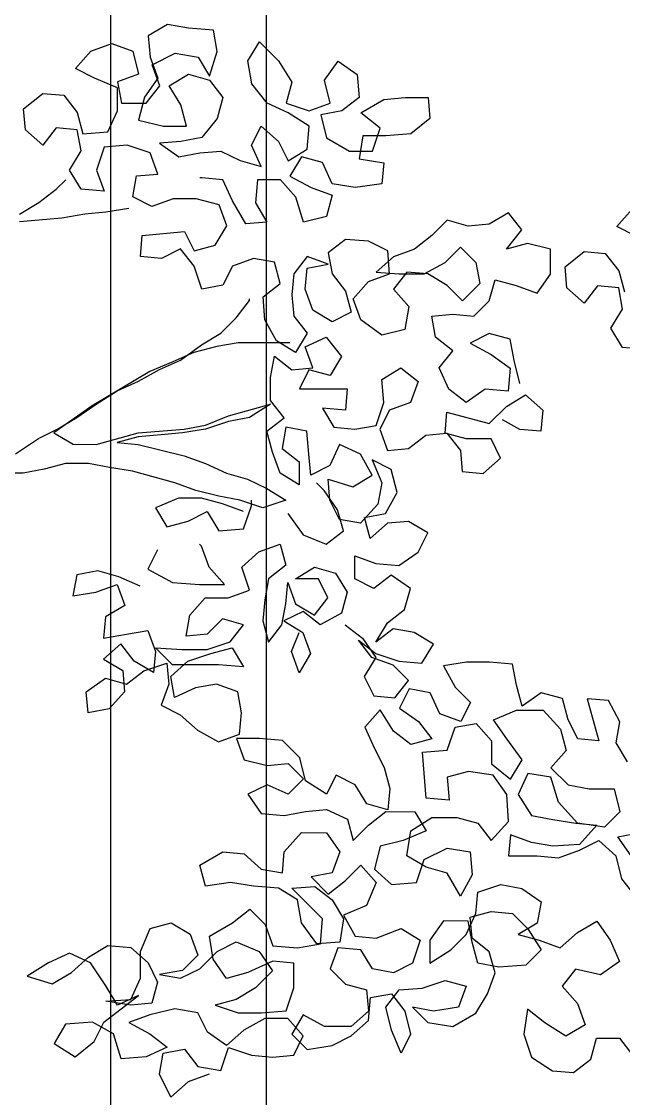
# Model space of a CAD drawing. Header units: millimetres. Extents: x -249630 to 95394, y -188036 to 109963.
# Drawn here: x -86786.1 to -86592.5, y -1520.2 to -1173.9 of the extents above; entities that cross this region are included whole.
import ezdxf

# ---------------------------------------------------------------- set-up
doc = ezdxf.new("R2010")
doc.units = ezdxf.units.MM
for name, color, linetype in [('AHojas', 86, 'Continuous'), ('ATronco', 36, 'Continuous'), ('Layer1', 2, 'Continuous'), ('Layer2', 8, 'Continuous'), ('VEREDA', 1, 'Continuous')]:
    doc.layers.add(name, color=color, linetype=linetype)

# ---------------------------------------------------------------- blocks, each defined once
blk = doc.blocks.new('Arbol_01')
at = {"layer": 'AHojas'}
for p, q in [((0.53202, 1.89206), (0.52171, 1.8859)), ((0.54334, 1.89), (0.53202, 1.89206)), ((0.52171, 1.8859), (0.52273, 1.87457)), ((0.55673, 1.88895), (0.54334, 1.89)), ((0.55878, 1.87762), (0.55673, 1.88895)), ((0.49082, 1.87769), (0.50215, 1.8818)), ((0.50215, 1.8818), (0.51347, 1.87767)), ((0.57525, 1.87246), (0.58143, 1.88275)), ((0.58143, 1.88275), (0.59172, 1.87245)), ((0.48257, 1.86843), (0.49082, 1.87769)), ((0.51347, 1.87767), (0.51655, 1.86531)), ((0.52273, 1.87457), (0.52684, 1.86324)), ((0.52376, 1.87045), (0.53612, 1.87662)), ((0.53612, 1.87662), (0.54848, 1.87455)), ((0.54848, 1.87455), (0.55464, 1.86424)), ((0.55464, 1.86424), (0.55878, 1.87762)), ((0.49286, 1.86327), (0.48257, 1.86843)), ((0.52787, 1.85912), (0.52376, 1.87045)), ((0.57729, 1.8601), (0.57525, 1.87246)), ((0.59172, 1.87245), (0.59892, 1.86111)), ((0.61642, 1.86213), (0.62364, 1.87242)), ((0.62364, 1.87242), (0.63393, 1.8652)), ((0.50521, 1.85811), (0.49286, 1.86327)), ((0.51655, 1.86531), (0.50522, 1.8612)), ((0.52684, 1.86324), (0.51963, 1.85295)), ((0.53302, 1.85911), (0.54332, 1.86528)), ((0.54332, 1.86528), (0.55464, 1.86218)), ((0.55464, 1.86218), (0.56184, 1.85291)), ((0.6195, 1.84977), (0.61642, 1.86213)), ((0.63393, 1.8652), (0.63495, 1.85284)), ((0.5052, 1.84575), (0.50521, 1.85811)), ((0.50522, 1.8612), (0.50727, 1.84987)), ((0.52065, 1.84986), (0.52787, 1.85912)), ((0.53919, 1.84881), (0.53302, 1.85911)), ((0.58552, 1.8498), (0.57729, 1.8601)), ((0.59892, 1.86111), (0.59582, 1.84979)), ((0.45475, 1.84683), (0.46505, 1.85506)), ((0.46505, 1.85506), (0.47638, 1.85402)), ((0.47638, 1.85402), (0.48358, 1.84474)), ((0.51963, 1.85295), (0.51652, 1.84059)), ((0.56184, 1.85291), (0.55874, 1.84159)), ((0.63495, 1.85284), (0.62568, 1.84564)), ((0.63597, 1.8446), (0.64833, 1.8518)), ((0.64833, 1.8518), (0.65966, 1.85282)), ((0.65966, 1.85282), (0.67202, 1.85281)), ((0.67202, 1.85281), (0.67304, 1.84148)), ((0.45577, 1.8355), (0.45475, 1.84683)), ((0.48358, 1.84474), (0.48666, 1.83341)), ((0.50004, 1.83443), (0.5052, 1.84575)), ((0.50727, 1.84987), (0.52065, 1.84986)), ((0.54226, 1.83748), (0.53919, 1.84881)), ((0.59684, 1.84464), (0.58552, 1.8498)), ((0.59582, 1.84979), (0.60817, 1.84566)), ((0.60816, 1.83742), (0.59684, 1.84464)), ((0.60817, 1.84566), (0.6195, 1.84977)), ((0.62568, 1.84564), (0.61435, 1.84359)), ((0.64626, 1.83636), (0.63597, 1.8446)), ((0.51652, 1.84059), (0.52991, 1.83749)), ((0.55874, 1.84159), (0.5505, 1.8313)), ((0.61435, 1.84359), (0.61742, 1.83124)), ((0.67304, 1.84148), (0.66273, 1.83325)), ((0.46503, 1.82726), (0.45577, 1.8355)), ((0.47224, 1.83652), (0.46503, 1.82726)), ((0.48357, 1.83548), (0.47224, 1.83652)), ((0.48562, 1.82415), (0.48357, 1.83548)), ((0.48666, 1.83341), (0.50004, 1.83443)), ((0.52991, 1.83749), (0.54226, 1.83748)), ((0.57726, 1.82715), (0.58242, 1.83745)), ((0.58242, 1.83745), (0.59168, 1.8292)), ((0.60712, 1.82507), (0.60816, 1.83742)), ((0.64213, 1.82401), (0.64626, 1.83636)), ((0.66273, 1.83325), (0.64935, 1.83224)), ((0.53917, 1.82925), (0.52784, 1.82823)), ((0.52784, 1.82823), (0.53813, 1.82101)), ((0.5505, 1.8313), (0.53917, 1.82925)), ((0.59168, 1.8292), (0.59682, 1.8189)), ((0.61742, 1.83124), (0.62977, 1.82402)), ((0.63699, 1.83225), (0.63492, 1.81989)), ((0.64935, 1.83224), (0.63699, 1.83225)), ((0.47943, 1.81386), (0.48562, 1.82415)), ((0.49798, 1.8262), (0.49385, 1.81384)), ((0.51033, 1.82721), (0.49798, 1.8262)), ((0.52269, 1.82308), (0.51033, 1.82721)), ((0.5268, 1.81175), (0.52269, 1.82308)), ((0.53813, 1.82101), (0.54946, 1.82306)), ((0.54946, 1.82306), (0.56079, 1.82408)), ((0.56079, 1.82408), (0.57108, 1.81892)), ((0.5824, 1.81582), (0.57726, 1.82715)), ((0.59682, 1.8189), (0.60712, 1.82507)), ((0.62977, 1.82402), (0.64213, 1.82401)), ((0.57108, 1.81892), (0.5824, 1.81582)), ((0.60403, 1.82095), (0.59784, 1.81066)), ((0.61535, 1.81785), (0.60403, 1.82095)), ((0.62049, 1.80652), (0.61535, 1.81785)), ((0.63492, 1.81989), (0.6483, 1.81782)), ((0.6483, 1.81782), (0.64726, 1.8065)), ((0.4856, 1.80355), (0.47943, 1.81386)), ((0.49385, 1.81384), (0.49796, 1.80251)), ((0.5134, 1.79941), (0.51547, 1.81074)), ((0.51547, 1.81074), (0.5268, 1.81175)), ((0.59784, 1.81066), (0.60916, 1.80447)), ((0.55048, 1.80967), (0.54945, 1.80967)), ((0.5618, 1.80863), (0.55048, 1.80967)), ((0.56694, 1.7973), (0.5618, 1.80863)), ((0.58034, 1.80862), (0.57929, 1.79626)), ((0.59269, 1.80861), (0.58034, 1.80862)), ((0.60092, 1.79933), (0.59269, 1.80861)), ((0.60916, 1.80447), (0.62049, 1.80034)), ((0.63285, 1.80445), (0.62049, 1.80652)), ((0.64726, 1.8065), (0.63285, 1.80445)), ((0.49796, 1.80251), (0.4856, 1.80355)), ((0.52369, 1.79425), (0.5134, 1.79941)), ((0.53502, 1.79836), (0.52369, 1.79425)), ((0.54738, 1.79835), (0.53502, 1.79836)), ((0.55973, 1.79525), (0.54738, 1.79835)), ((0.60503, 1.78594), (0.60092, 1.79933)), ((0.62049, 1.80034), (0.61739, 1.78902)), ((0.56384, 1.78392), (0.55973, 1.79525)), ((0.57414, 1.78494), (0.56694, 1.7973)), ((0.57929, 1.79626), (0.58546, 1.78596)), ((0.7734, 1.78353), (0.78164, 1.79279)), ((0.61739, 1.78902), (0.60503, 1.78594)), ((0.68225, 1.7869), (0.67401, 1.77867)), ((0.69358, 1.7838), (0.68225, 1.7869)), ((0.71521, 1.79099), (0.70491, 1.78482)), ((0.72241, 1.78171), (0.71521, 1.79099)), ((0.55765, 1.77363), (0.56384, 1.78392)), ((0.58546, 1.78596), (0.57414, 1.78494)), ((0.70491, 1.78482), (0.69358, 1.7838)), ((0.71416, 1.77143), (0.72241, 1.78171)), ((0.78369, 1.77837), (0.7734, 1.78353)), ((0.51749, 1.76749), (0.51853, 1.77881)), ((0.51853, 1.77881), (0.54118, 1.78085)), ((0.54118, 1.78085), (0.54632, 1.77055)), ((0.62767, 1.77665), (0.6184, 1.76945)), ((0.64003, 1.77561), (0.62767, 1.77665)), ((0.65032, 1.77045), (0.64003, 1.77561)), ((0.67401, 1.77867), (0.66474, 1.77147)), ((0.53911, 1.77159), (0.52881, 1.76645)), ((0.54631, 1.76231), (0.53911, 1.77159)), ((0.54632, 1.77055), (0.55765, 1.77363)), ((0.6184, 1.76945), (0.62045, 1.75813)), ((0.65134, 1.7581), (0.65032, 1.77045)), ((0.66474, 1.77147), (0.65341, 1.76736)), ((0.6812, 1.76425), (0.68945, 1.77248)), ((0.68945, 1.77248), (0.69768, 1.76423)), ((0.72549, 1.7745), (0.71416, 1.77143)), ((0.73784, 1.7714), (0.72549, 1.7745)), ((0.73783, 1.75802), (0.73784, 1.7714)), ((0.74557, 1.76193), (0.75588, 1.77016)), ((0.75588, 1.77016), (0.7672, 1.76912)), ((0.52881, 1.76645), (0.51749, 1.76749)), ((0.57824, 1.7664), (0.56691, 1.76229)), ((0.58956, 1.76433), (0.57824, 1.7664)), ((0.59264, 1.753), (0.58956, 1.76433)), ((0.60707, 1.7674), (0.59985, 1.75814)), ((0.61839, 1.76328), (0.60707, 1.7674)), ((0.65341, 1.76736), (0.64413, 1.75913)), ((0.66987, 1.75808), (0.6812, 1.76425)), ((0.69768, 1.76423), (0.69973, 1.7529)), ((0.7672, 1.76912), (0.7744, 1.75984)), ((0.55042, 1.74995), (0.54631, 1.76231)), ((0.56691, 1.76229), (0.56175, 1.752)), ((0.59985, 1.75814), (0.59881, 1.74682)), ((0.60602, 1.7499), (0.60706, 1.76123)), ((0.60706, 1.76123), (0.61839, 1.76328)), ((0.62045, 1.75813), (0.62765, 1.74885)), ((0.64001, 1.75399), (0.65134, 1.7581)), ((0.64413, 1.75913), (0.65649, 1.75809)), ((0.66061, 1.75912), (0.65339, 1.74986)), ((0.65649, 1.75809), (0.66987, 1.75808)), ((0.67193, 1.75808), (0.66061, 1.75912)), ((0.68222, 1.75189), (0.67193, 1.75808)), ((0.73061, 1.74773), (0.73783, 1.75802)), ((0.74659, 1.7506), (0.74557, 1.76193)), ((0.7744, 1.75984), (0.77748, 1.74851)), ((0.58337, 1.7458), (0.59264, 1.753)), ((0.63176, 1.74473), (0.64001, 1.75399)), ((0.69973, 1.7529), (0.69045, 1.74365)), ((0.70487, 1.74363), (0.70797, 1.75496)), ((0.70797, 1.75496), (0.71929, 1.75186)), ((0.56175, 1.752), (0.55042, 1.74995)), ((0.59881, 1.74682), (0.59983, 1.73549)), ((0.61013, 1.73857), (0.60602, 1.7499)), ((0.62765, 1.74885), (0.63072, 1.73752)), ((0.65339, 1.74986), (0.66162, 1.74058)), ((0.69045, 1.74365), (0.68222, 1.75189)), ((0.71929, 1.75186), (0.73061, 1.74773)), ((0.75585, 1.74236), (0.74659, 1.7506)), ((0.76307, 1.75162), (0.75585, 1.74236)), ((0.7744, 1.75058), (0.76307, 1.75162)), ((0.77644, 1.73925), (0.7744, 1.75058)), ((0.58439, 1.73345), (0.58337, 1.7458)), ((0.63587, 1.7334), (0.63176, 1.74473)), ((0.66162, 1.74058), (0.65955, 1.72823)), ((0.69662, 1.7354), (0.70487, 1.74363)), ((0.59983, 1.73549), (0.60703, 1.72622)), ((0.62042, 1.73238), (0.61013, 1.73857)), ((0.63072, 1.73752), (0.62042, 1.73238)), ((0.67397, 1.73542), (0.6853, 1.73644)), ((0.67602, 1.7241), (0.67397, 1.73542)), ((0.6853, 1.73644), (0.69662, 1.7354)), ((0.77026, 1.72896), (0.77644, 1.73925)), ((0.59055, 1.72211), (0.58439, 1.73345)), ((0.64719, 1.72515), (0.63587, 1.7334)), ((0.77643, 1.71865), (0.77026, 1.72896)), ((0.60703, 1.72622), (0.60084, 1.71593)), ((0.606, 1.71901), (0.61733, 1.72415)), ((0.61733, 1.72415), (0.62555, 1.71384)), ((0.65955, 1.72823), (0.64719, 1.72515)), ((0.68528, 1.71688), (0.67602, 1.7241)), ((0.70485, 1.72613), (0.69455, 1.72099)), ((0.71618, 1.72303), (0.70485, 1.72613)), ((0.60084, 1.71593), (0.59055, 1.72211)), ((0.6101, 1.70768), (0.606, 1.71901)), ((0.69455, 1.72099), (0.70587, 1.7148)), ((0.71822, 1.7117), (0.71618, 1.72303)), ((0.78878, 1.71761), (0.77643, 1.71865)), ((0.52773, 1.70673), (0.53906, 1.71186)), ((0.58745, 1.70255), (0.58952, 1.71388)), ((0.58952, 1.71388), (0.59878, 1.70666)), ((0.62555, 1.71384), (0.61937, 1.70355)), ((0.67806, 1.70762), (0.68528, 1.71688)), ((0.70587, 1.7148), (0.71616, 1.70758)), ((0.7213, 1.69934), (0.71822, 1.7117)), ((0.59878, 1.70666), (0.6101, 1.70768)), ((0.60804, 1.70665), (0.60289, 1.69636)), ((0.61937, 1.70355), (0.60804, 1.70665)), ((0.64717, 1.70147), (0.65747, 1.70764)), ((0.65747, 1.70764), (0.66673, 1.70042)), ((0.6832, 1.69629), (0.67806, 1.70762)), ((0.71616, 1.70758), (0.71512, 1.69523)), ((0.58744, 1.6902), (0.58745, 1.70255)), ((0.64819, 1.68911), (0.64717, 1.70147)), ((0.66673, 1.70042), (0.6626, 1.6891)), ((0.60289, 1.69636), (0.62863, 1.69634)), ((0.62863, 1.69634), (0.62759, 1.68501)), ((0.69246, 1.68907), (0.6832, 1.69629)), ((0.70276, 1.69627), (0.69246, 1.68907)), ((0.71512, 1.69523), (0.70276, 1.69627)), ((0.59463, 1.68092), (0.58744, 1.6902)), ((0.64406, 1.67676), (0.64819, 1.68911)), ((0.6626, 1.6891), (0.65127, 1.68499)), ((0.71408, 1.68699), (0.72439, 1.69316)), ((0.72439, 1.69316), (0.73364, 1.68491)), ((0.58743, 1.68814), (0.5761, 1.68094)), ((0.61523, 1.68605), (0.6214, 1.67575)), ((0.62759, 1.68501), (0.61523, 1.68605)), ((0.65127, 1.68499), (0.64611, 1.6747)), ((0.68112, 1.67261), (0.68216, 1.68393)), ((0.68216, 1.68393), (0.70481, 1.67773)), ((0.70481, 1.67773), (0.71408, 1.68699)), ((0.73364, 1.68491), (0.7326, 1.67359)), ((0.58536, 1.67372), (0.59463, 1.68092)), ((0.72128, 1.67463), (0.71202, 1.67979)), ((0.58844, 1.66239), (0.58536, 1.67372)), ((0.59566, 1.67577), (0.59359, 1.66445)), ((0.60698, 1.6737), (0.59566, 1.67577)), ((0.608, 1.66135), (0.60698, 1.6737)), ((0.6214, 1.67575), (0.63273, 1.67471)), ((0.63273, 1.67471), (0.64406, 1.67676)), ((0.64611, 1.6747), (0.65022, 1.66337)), ((0.66155, 1.66439), (0.67082, 1.67159)), ((0.67082, 1.67159), (0.68215, 1.67261)), ((0.69244, 1.66951), (0.68112, 1.67261)), ((0.68215, 1.67261), (0.68935, 1.66333)), ((0.7326, 1.67359), (0.72128, 1.67463)), ((0.62448, 1.66648), (0.61932, 1.65516)), ((0.6358, 1.66132), (0.62448, 1.66648)), ((0.70583, 1.66949), (0.69244, 1.66951)), ((0.71097, 1.65919), (0.70583, 1.66949)), ((0.59255, 1.65106), (0.58844, 1.66239)), ((0.59359, 1.66445), (0.60285, 1.65723)), ((0.60902, 1.65002), (0.608, 1.66135)), ((0.64197, 1.64999), (0.6358, 1.66132)), ((0.65022, 1.66337), (0.66155, 1.66439)), ((0.68935, 1.66333), (0.69037, 1.652)), ((0.60285, 1.65723), (0.60284, 1.64488)), ((0.61932, 1.65516), (0.60902, 1.65002)), ((0.64198, 1.65823), (0.64712, 1.64587)), ((0.65227, 1.65307), (0.64198, 1.65823)), ((0.70169, 1.65096), (0.71097, 1.65919)), ((0.60284, 1.64488), (0.59255, 1.65106)), ((0.63167, 1.64382), (0.64197, 1.64999)), ((0.65535, 1.64071), (0.65227, 1.65307)), ((0.69037, 1.652), (0.70169, 1.65096)), ((0.61622, 1.64178), (0.61211, 1.6459)), ((0.61829, 1.64795), (0.63167, 1.64382)), ((0.61931, 1.63662), (0.61829, 1.64795)), ((0.64712, 1.64587), (0.64505, 1.63454)), ((0.53796, 1.63773), (0.5256, 1.63259)), ((0.55032, 1.63772), (0.53796, 1.63773)), ((0.56164, 1.63462), (0.55032, 1.63772)), ((0.57709, 1.63357), (0.57709, 1.63666)), ((0.62342, 1.63147), (0.61622, 1.64178)), ((0.62445, 1.62632), (0.61931, 1.63662)), ((0.64916, 1.62939), (0.65535, 1.64071)), ((0.5256, 1.63259), (0.53177, 1.62229)), ((0.57296, 1.63049), (0.56164, 1.63462)), ((0.57296, 1.62122), (0.57709, 1.63357)), ((0.6265, 1.62014), (0.62342, 1.63147)), ((0.64505, 1.63454), (0.63577, 1.62425)), ((0.53177, 1.62229), (0.5431, 1.62537)), ((0.5431, 1.62537), (0.5534, 1.63051)), ((0.5534, 1.63051), (0.55957, 1.6202)), ((0.59665, 1.62944), (0.60487, 1.6181)), ((0.63577, 1.62425), (0.62445, 1.62632)), ((0.63783, 1.62734), (0.64916, 1.62939)), ((0.64091, 1.61601), (0.63783, 1.62734)), ((0.66151, 1.62526), (0.65019, 1.62424)), ((0.6718, 1.61907), (0.66151, 1.62526)), ((0.55957, 1.6202), (0.57296, 1.62122)), ((0.61723, 1.61294), (0.6265, 1.62014)), ((0.65019, 1.62424), (0.64091, 1.61601)), ((0.66665, 1.60878), (0.6718, 1.61907)), ((0.60487, 1.6181), (0.61723, 1.61294)), ((0.52661, 1.60994), (0.52145, 1.59965)), ((0.55029, 1.61198), (0.54927, 1.61301)), ((0.5544, 1.60064), (0.55029, 1.61198)), ((0.57191, 1.60063), (0.58118, 1.60886)), ((0.58118, 1.60886), (0.59251, 1.61297)), ((0.59251, 1.61297), (0.59559, 1.60164)), ((0.65634, 1.60158), (0.66665, 1.60878)), ((0.63265, 1.5944), (0.63266, 1.60675)), ((0.63266, 1.60675), (0.64399, 1.60262)), ((0.64399, 1.60262), (0.65634, 1.60158)), ((0.48335, 1.59659), (0.48128, 1.58527)), ((0.49468, 1.59864), (0.48335, 1.59659)), ((0.506, 1.59554), (0.49468, 1.59864)), ((0.52145, 1.59965), (0.53483, 1.59243)), ((0.56263, 1.59137), (0.5544, 1.60064)), ((0.57602, 1.58827), (0.57191, 1.60063)), ((0.59559, 1.60164), (0.58632, 1.59444)), ((0.60073, 1.59442), (0.61104, 1.60059)), ((0.61104, 1.60059), (0.62236, 1.59749)), ((0.62236, 1.59749), (0.62853, 1.58719)), ((0.65222, 1.59644), (0.64295, 1.58924)), ((0.66251, 1.58922), (0.65222, 1.59644)), ((0.49364, 1.58731), (0.50497, 1.59142)), ((0.50497, 1.59142), (0.50908, 1.58009)), ((0.51733, 1.59038), (0.506, 1.59554)), ((0.53483, 1.59243), (0.54925, 1.59138)), ((0.54925, 1.59138), (0.56263, 1.59137)), ((0.58632, 1.59444), (0.58425, 1.58311)), ((0.59557, 1.58104), (0.59661, 1.59237)), ((0.59661, 1.59237), (0.60072, 1.58104)), ((0.61309, 1.59441), (0.60073, 1.59442)), ((0.61823, 1.58411), (0.61309, 1.59441)), ((0.64295, 1.58924), (0.63265, 1.5944)), ((0.48128, 1.58527), (0.49364, 1.58731)), ((0.56469, 1.58416), (0.57602, 1.58827)), ((0.62853, 1.58719), (0.62543, 1.57587)), ((0.65941, 1.5779), (0.66251, 1.58922)), ((0.50908, 1.58009), (0.49878, 1.57392)), ((0.54408, 1.57491), (0.55233, 1.58417)), ((0.55233, 1.58417), (0.56469, 1.58416)), ((0.58425, 1.58311), (0.58321, 1.57179)), ((0.5935, 1.56972), (0.59557, 1.58104)), ((0.60072, 1.58104), (0.61101, 1.57485)), ((0.61101, 1.57485), (0.61823, 1.58411)), ((0.49878, 1.57392), (0.49774, 1.5626)), ((0.54201, 1.56359), (0.54408, 1.57491)), ((0.56159, 1.57284), (0.55334, 1.56461)), ((0.57291, 1.56974), (0.56159, 1.57284)), ((0.60484, 1.57692), (0.59453, 1.57178)), ((0.6141, 1.5697), (0.60484, 1.57692)), ((0.62543, 1.57587), (0.6141, 1.5697)), ((0.65014, 1.5707), (0.65941, 1.5779)), ((0.56569, 1.56048), (0.57291, 1.56974)), ((0.58321, 1.57179), (0.58629, 1.56046)), ((0.58629, 1.56046), (0.5935, 1.56972)), ((0.59453, 1.57178), (0.60483, 1.56559)), ((0.62748, 1.56969), (0.63674, 1.56247)), ((0.64395, 1.56041), (0.65014, 1.5707)), ((0.65322, 1.5676), (0.64395, 1.56041)), ((0.66455, 1.56553), (0.65322, 1.5676)), ((0.49774, 1.5626), (0.51009, 1.56465)), ((0.51009, 1.56465), (0.52142, 1.5667)), ((0.52142, 1.5667), (0.52553, 1.55537)), ((0.55334, 1.56461), (0.54201, 1.56359)), ((0.59864, 1.5553), (0.60277, 1.56559)), ((0.60483, 1.56559), (0.60893, 1.55426)), ((0.63468, 1.56144), (0.64394, 1.55423)), ((0.64188, 1.55217), (0.63468, 1.56144)), ((0.63674, 1.56247), (0.64394, 1.55217)), ((0.67484, 1.55935), (0.66455, 1.56553)), ((0.507, 1.5595), (0.49773, 1.55127)), ((0.5142, 1.55023), (0.507, 1.5595)), ((0.52553, 1.55742), (0.53995, 1.55638)), ((0.53479, 1.54815), (0.52553, 1.55742)), ((0.53995, 1.55638), (0.55333, 1.55637)), ((0.55333, 1.55637), (0.56569, 1.56048)), ((0.55539, 1.55431), (0.56672, 1.55739)), ((0.56672, 1.55739), (0.57289, 1.54708)), ((0.66865, 1.54906), (0.67484, 1.55935)), ((0.49773, 1.55127), (0.50802, 1.54508)), ((0.52449, 1.54404), (0.5142, 1.55023)), ((0.52553, 1.55537), (0.52449, 1.54404)), ((0.53376, 1.54197), (0.54303, 1.5502)), ((0.54303, 1.5502), (0.55539, 1.55431)), ((0.60275, 1.54397), (0.59864, 1.5553)), ((0.60893, 1.55426), (0.60275, 1.54397)), ((0.64394, 1.55217), (0.63775, 1.54188)), ((0.6532, 1.54804), (0.64188, 1.55217)), ((0.64394, 1.55423), (0.6563, 1.5501)), ((0.6563, 1.5501), (0.66865, 1.54906)), ((0.50802, 1.54508), (0.50904, 1.53376)), ((0.51007, 1.53787), (0.51934, 1.54507)), ((0.51934, 1.54507), (0.5317, 1.54918)), ((0.5317, 1.54918), (0.53272, 1.53785)), ((0.5595, 1.54813), (0.53479, 1.54815)), ((0.57289, 1.54708), (0.5595, 1.54813)), ((0.66143, 1.5398), (0.6532, 1.54804)), ((0.69269, 1.54966), (0.68033, 1.54762)), ((0.68033, 1.54762), (0.6865, 1.53628)), ((0.70505, 1.54965), (0.69269, 1.54966)), ((0.7174, 1.54861), (0.70505, 1.54965)), ((0.71945, 1.53728), (0.7174, 1.54861)), ((0.48844, 1.53378), (0.49875, 1.54097)), ((0.49875, 1.54097), (0.51007, 1.53787)), ((0.5358, 1.53064), (0.53376, 1.54197)), ((0.63775, 1.54188), (0.64289, 1.53158)), ((0.65422, 1.53054), (0.66143, 1.5398)), ((0.48946, 1.52245), (0.48844, 1.53378)), ((0.50904, 1.53376), (0.50079, 1.5245)), ((0.53272, 1.53785), (0.52859, 1.52653)), ((0.54714, 1.53578), (0.5358, 1.53064)), ((0.55846, 1.53783), (0.54714, 1.53578)), ((0.56979, 1.5337), (0.55846, 1.53783)), ((0.57184, 1.52237), (0.56979, 1.5337)), ((0.66179, 1.53528), (0.65663, 1.52498)), ((0.67311, 1.53321), (0.66179, 1.53528)), ((0.67825, 1.52188), (0.67311, 1.53321)), ((0.6865, 1.53628), (0.69473, 1.52804)), ((0.72253, 1.52595), (0.71945, 1.53728)), ((0.73283, 1.53315), (0.72253, 1.52595)), ((0.74416, 1.53005), (0.73283, 1.53315)), ((0.64289, 1.53158), (0.65422, 1.53054)), ((0.69473, 1.52804), (0.68957, 1.51775)), ((0.74724, 1.51872), (0.74416, 1.53005)), ((0.75754, 1.53004), (0.7637, 1.50738)), ((0.76887, 1.529), (0.75754, 1.53004)), ((0.77504, 1.51767), (0.76887, 1.529)), ((0.50079, 1.5245), (0.48946, 1.52245)), ((0.52859, 1.52653), (0.53889, 1.52137)), ((0.53889, 1.52137), (0.54815, 1.51313)), ((0.5708, 1.51105), (0.57184, 1.52237)), ((0.64633, 1.52396), (0.63809, 1.5147)), ((0.65353, 1.51263), (0.64633, 1.52396)), ((0.65663, 1.52498), (0.66692, 1.51777)), ((0.68957, 1.51775), (0.67825, 1.52188)), ((0.70708, 1.51876), (0.71944, 1.5239)), ((0.71944, 1.5239), (0.73385, 1.52388)), ((0.73385, 1.52388), (0.74311, 1.51358)), ((0.66692, 1.51777), (0.67412, 1.50849)), ((0.68648, 1.51466), (0.69781, 1.51671)), ((0.69781, 1.51671), (0.70604, 1.50743)), ((0.71428, 1.50846), (0.70708, 1.51876)), ((0.75237, 1.50842), (0.74724, 1.51872)), ((0.77297, 1.50634), (0.77504, 1.51767)), ((0.54815, 1.51313), (0.55947, 1.50694)), ((0.55947, 1.50694), (0.5708, 1.51105)), ((0.63809, 1.5147), (0.64322, 1.50337)), ((0.66279, 1.50541), (0.65353, 1.51263)), ((0.68235, 1.50231), (0.68648, 1.51466)), ((0.74311, 1.51358), (0.74619, 1.50225)), ((0.56909, 1.50859), (0.5732, 1.49726)), ((0.58145, 1.50858), (0.56909, 1.50859)), ((0.5938, 1.50754), (0.58145, 1.50858)), ((0.60306, 1.49826), (0.5938, 1.50754)), ((0.67412, 1.50849), (0.66279, 1.50541)), ((0.70604, 1.50743), (0.70603, 1.49508)), ((0.7225, 1.49712), (0.71428, 1.50846)), ((0.7637, 1.50738), (0.75237, 1.50842)), ((0.77913, 1.49604), (0.77297, 1.50634)), ((0.60614, 1.4859), (0.60306, 1.49826)), ((0.64322, 1.50337), (0.64836, 1.49307)), ((0.66896, 1.50129), (0.68235, 1.50231)), ((0.66998, 1.48996), (0.66896, 1.50129)), ((0.74619, 1.50225), (0.73794, 1.49299)), ((0.5732, 1.49726), (0.58555, 1.49416)), ((0.58555, 1.49416), (0.59688, 1.49518)), ((0.59688, 1.49518), (0.60511, 1.48693)), ((0.64836, 1.49307), (0.65144, 1.48174)), ((0.70603, 1.49508), (0.71632, 1.48683)), ((0.71632, 1.48683), (0.7225, 1.49712)), ((0.73794, 1.49299), (0.7472, 1.48371)), ((0.60511, 1.48693), (0.59687, 1.4787)), ((0.62262, 1.48898), (0.61746, 1.47868)), ((0.63291, 1.48382), (0.62262, 1.48898)), ((0.671, 1.47658), (0.66998, 1.48996)), ((0.69367, 1.49097), (0.68234, 1.48789)), ((0.68234, 1.48789), (0.68336, 1.47553)), ((0.70705, 1.4889), (0.69367, 1.49097)), ((0.71425, 1.4786), (0.70705, 1.4889)), ((0.72559, 1.48991), (0.72043, 1.47859)), ((0.73794, 1.48784), (0.72559, 1.48991)), ((0.74205, 1.47445), (0.73794, 1.48784)), ((0.58554, 1.48386), (0.57524, 1.47872)), ((0.59687, 1.4787), (0.58554, 1.48386)), ((0.61746, 1.47868), (0.60614, 1.4859)), ((0.63908, 1.47352), (0.63291, 1.48382)), ((0.65144, 1.48174), (0.6504, 1.47042)), ((0.7472, 1.48371), (0.75853, 1.48164)), ((0.75853, 1.48164), (0.77191, 1.48163)), ((0.77191, 1.48163), (0.77499, 1.46927)), ((0.57524, 1.47872), (0.58244, 1.46842)), ((0.68336, 1.47553), (0.671, 1.47658)), ((0.71527, 1.46418), (0.71425, 1.4786)), ((0.72043, 1.47859), (0.72762, 1.46726)), ((0.5948, 1.46738), (0.60612, 1.46943)), ((0.60612, 1.46943), (0.61745, 1.47045)), ((0.61745, 1.47045), (0.62877, 1.46529)), ((0.6504, 1.47042), (0.63908, 1.47352)), ((0.6401, 1.46219), (0.64937, 1.46939)), ((0.64937, 1.46939), (0.66482, 1.46937)), ((0.66482, 1.46937), (0.67098, 1.45907)), ((0.75233, 1.46312), (0.74205, 1.47445)), ((0.77499, 1.46927), (0.76675, 1.46104)), ((0.58244, 1.46842), (0.5948, 1.46738)), ((0.62877, 1.46529), (0.63185, 1.45396)), ((0.66275, 1.45908), (0.67408, 1.46628)), ((0.67408, 1.46628), (0.68747, 1.46626)), ((0.68747, 1.46626), (0.69879, 1.46316)), ((0.69879, 1.46316), (0.70599, 1.45389)), ((0.70599, 1.45389), (0.71527, 1.46418)), ((0.72762, 1.46726), (0.73895, 1.46519)), ((0.73895, 1.46519), (0.7513, 1.46312)), ((0.7513, 1.46312), (0.76263, 1.46208)), ((0.76675, 1.46104), (0.75233, 1.46312)), ((0.59478, 1.44781), (0.60405, 1.4581)), ((0.60405, 1.4581), (0.61744, 1.45809)), ((0.61744, 1.45809), (0.62464, 1.44779)), ((0.63185, 1.45396), (0.6401, 1.46219)), ((0.67098, 1.45907), (0.65862, 1.45393)), ((0.66068, 1.44569), (0.66275, 1.45908)), ((0.76263, 1.46208), (0.75335, 1.45179)), ((0.77395, 1.45589), (0.78528, 1.45794)), ((0.65862, 1.45393), (0.64626, 1.45086)), ((0.71629, 1.45697), (0.71525, 1.44564)), ((0.72761, 1.45284), (0.71629, 1.45697)), ((0.73894, 1.45077), (0.72761, 1.45284)), ((0.75335, 1.45179), (0.73894, 1.45077)), ((0.75335, 1.4487), (0.76365, 1.45384)), ((0.76365, 1.45384), (0.77291, 1.44559)), ((0.78115, 1.44558), (0.77395, 1.45589)), ((0.54947, 1.44065), (0.56183, 1.44784)), ((0.56183, 1.44784), (0.57315, 1.4468)), ((0.57315, 1.4468), (0.58241, 1.43856)), ((0.59374, 1.43649), (0.59478, 1.44781)), ((0.62464, 1.44779), (0.62051, 1.43646)), ((0.64626, 1.45086), (0.64316, 1.4385)), ((0.67097, 1.43951), (0.66068, 1.44569)), ((0.66994, 1.44363), (0.6823, 1.44979)), ((0.6823, 1.44979), (0.69466, 1.44772)), ((0.69466, 1.44772), (0.69567, 1.43537)), ((0.71525, 1.44564), (0.73069, 1.44563)), ((0.73069, 1.44563), (0.74202, 1.44459)), ((0.74202, 1.44459), (0.75335, 1.4487)), ((0.55254, 1.42932), (0.54947, 1.44065)), ((0.62771, 1.43234), (0.63596, 1.44057)), ((0.63596, 1.44057), (0.64419, 1.43129)), ((0.66581, 1.43127), (0.66994, 1.44363)), ((0.77291, 1.44559), (0.77599, 1.43323)), ((0.58241, 1.43856), (0.59374, 1.43649)), ((0.62051, 1.43646), (0.60918, 1.43442)), ((0.60918, 1.43442), (0.61844, 1.42514)), ((0.64316, 1.4385), (0.65242, 1.43026)), ((0.68229, 1.43641), (0.67097, 1.43951)), ((0.68949, 1.42405), (0.68229, 1.43641)), ((0.69567, 1.43537), (0.68949, 1.42405)), ((0.56593, 1.43137), (0.55254, 1.42932)), ((0.57829, 1.4293), (0.56593, 1.43137)), ((0.59167, 1.42825), (0.57829, 1.4293)), ((0.60196, 1.42207), (0.59167, 1.42825)), ((0.59888, 1.42825), (0.61124, 1.42927)), ((0.61534, 1.41176), (0.59888, 1.42825)), ((0.61124, 1.42927), (0.6205, 1.42205)), ((0.61844, 1.42514), (0.62771, 1.43234)), ((0.64419, 1.43129), (0.63903, 1.41894)), ((0.65242, 1.43026), (0.66581, 1.43127)), ((0.69876, 1.4261), (0.71112, 1.4302)), ((0.71112, 1.4302), (0.72244, 1.42813)), ((0.77599, 1.43323), (0.78319, 1.42396)), ((0.69772, 1.41477), (0.69876, 1.4261)), ((0.72244, 1.42813), (0.73273, 1.42092)), ((0.56694, 1.40974), (0.57622, 1.41694)), ((0.57622, 1.41694), (0.58445, 1.4087)), ((0.60401, 1.40971), (0.60196, 1.42207)), ((0.6205, 1.42205), (0.62666, 1.41175)), ((0.63903, 1.41894), (0.62667, 1.41381)), ((0.73273, 1.42092), (0.73066, 1.40959)), ((0.6143, 1.39837), (0.61534, 1.41176)), ((0.62666, 1.41175), (0.62459, 1.39939)), ((0.62667, 1.41381), (0.63283, 1.40247)), ((0.69256, 1.40345), (0.69772, 1.41477)), ((0.69462, 1.41271), (0.70595, 1.41579)), ((0.69564, 1.40139), (0.69462, 1.41271)), ((0.70595, 1.41579), (0.71728, 1.41475)), ((0.71728, 1.41475), (0.72551, 1.40651)), ((0.5175, 1.39434), (0.52266, 1.40669)), ((0.52266, 1.40669), (0.53399, 1.40977)), ((0.53399, 1.40977), (0.54428, 1.40358)), ((0.55458, 1.40255), (0.56694, 1.40974)), ((0.58445, 1.4087), (0.58855, 1.39737)), ((0.61224, 1.39837), (0.60401, 1.40971)), ((0.64416, 1.40143), (0.65755, 1.40657)), ((0.65755, 1.40657), (0.66784, 1.40038)), ((0.68021, 1.41067), (0.67299, 1.40038)), ((0.69359, 1.41066), (0.68021, 1.41067)), ((0.69564, 1.39933), (0.69359, 1.41066)), ((0.73066, 1.40959), (0.72036, 1.40342)), ((0.72551, 1.40651), (0.73271, 1.39517)), ((0.75228, 1.40442), (0.76258, 1.41059)), ((0.76258, 1.41059), (0.76978, 1.40029)), ((0.54428, 1.40358), (0.54839, 1.39225)), ((0.55663, 1.39019), (0.55458, 1.40255)), ((0.55869, 1.3943), (0.56899, 1.39944)), ((0.56899, 1.39944), (0.58134, 1.39428)), ((0.62459, 1.39939), (0.61224, 1.39837)), ((0.63283, 1.40247), (0.64416, 1.40143)), ((0.66784, 1.40038), (0.66371, 1.38803)), ((0.67299, 1.40038), (0.67298, 1.38802)), ((0.68431, 1.39522), (0.69256, 1.40345)), ((0.7049, 1.39417), (0.69564, 1.40139)), ((0.72036, 1.40342), (0.73168, 1.40032)), ((0.73168, 1.40032), (0.743, 1.39619)), ((0.743, 1.39619), (0.75228, 1.40442)), ((0.76978, 1.40029), (0.77492, 1.38896)), ((0.4897, 1.39128), (0.5, 1.39745)), ((0.5, 1.39745), (0.51236, 1.39641)), ((0.51236, 1.39641), (0.52162, 1.38816)), ((0.51749, 1.37993), (0.5175, 1.39434)), ((0.54941, 1.38505), (0.55869, 1.3943)), ((0.58134, 1.39428), (0.58854, 1.38398)), ((0.58855, 1.39737), (0.60194, 1.39632)), ((0.60194, 1.39632), (0.6143, 1.39837)), ((0.62356, 1.3963), (0.61943, 1.38498)), ((0.63592, 1.39526), (0.62356, 1.3963)), ((0.64209, 1.38496), (0.63592, 1.39526)), ((0.67298, 1.38802), (0.68431, 1.39522)), ((0.69872, 1.388), (0.69564, 1.39933)), ((0.70798, 1.38284), (0.7049, 1.39417)), ((0.73271, 1.39517), (0.72446, 1.38694)), ((0.46807, 1.38821), (0.45674, 1.38101)), ((0.4794, 1.39335), (0.46807, 1.38821)), ((0.49073, 1.38819), (0.4794, 1.39335)), ((0.48042, 1.38305), (0.4897, 1.39128)), ((0.49895, 1.37582), (0.49073, 1.38819)), ((0.52162, 1.38816), (0.52675, 1.37786)), ((0.54839, 1.39225), (0.54015, 1.38402)), ((0.56383, 1.37988), (0.55663, 1.39019)), ((0.58855, 1.38913), (0.57515, 1.38296)), ((0.59987, 1.38809), (0.58855, 1.38913)), ((0.59986, 1.3747), (0.59987, 1.38809)), ((0.66371, 1.38803), (0.65341, 1.38289)), ((0.71005, 1.38593), (0.69872, 1.388)), ((0.77492, 1.38896), (0.76461, 1.38176)), ((0.47012, 1.37688), (0.48042, 1.38305)), ((0.54015, 1.38402), (0.52779, 1.38198)), ((0.53911, 1.37991), (0.54941, 1.38505)), ((0.57515, 1.38296), (0.56383, 1.37988)), ((0.58854, 1.38398), (0.57927, 1.37472)), ((0.61943, 1.38498), (0.62766, 1.37674)), ((0.65341, 1.38289), (0.64209, 1.38496)), ((0.70385, 1.37152), (0.70798, 1.38284)), ((0.72446, 1.38694), (0.71005, 1.38593)), ((0.75123, 1.38486), (0.74402, 1.3756)), ((0.76461, 1.38176), (0.75123, 1.38486)), ((0.45674, 1.38101), (0.47012, 1.37688)), ((0.51233, 1.3686), (0.51749, 1.37993)), ((0.52675, 1.37786), (0.52366, 1.36653)), ((0.52779, 1.38198), (0.53911, 1.37991)), ((0.62766, 1.37674), (0.63899, 1.37364)), ((0.66885, 1.37464), (0.68121, 1.37875)), ((0.68121, 1.37875), (0.69253, 1.37565)), ((0.4979, 1.35626), (0.51645, 1.37066)), ((0.50512, 1.36552), (0.49895, 1.37582)), ((0.51645, 1.37066), (0.50512, 1.36552)), ((0.57927, 1.37472), (0.56896, 1.36855)), ((0.59573, 1.36235), (0.59986, 1.3747)), ((0.63899, 1.37364), (0.64001, 1.36231)), ((0.64104, 1.36952), (0.65237, 1.37157)), ((0.64927, 1.36436), (0.65649, 1.37362)), ((0.65237, 1.37157), (0.65957, 1.36229)), ((0.65649, 1.37362), (0.66885, 1.37464)), ((0.69253, 1.37565), (0.6884, 1.36432)), ((0.69767, 1.36123), (0.70385, 1.37152)), ((0.74402, 1.3756), (0.75224, 1.36633)), ((0.49894, 1.36759), (0.51233, 1.3686)), ((0.51233, 1.36552), (0.49894, 1.36759)), ((0.52366, 1.36653), (0.51233, 1.36552)), ((0.56896, 1.36855), (0.55763, 1.36547)), ((0.55763, 1.36547), (0.56999, 1.36134)), ((0.64, 1.35716), (0.64104, 1.36952)), ((0.75224, 1.36633), (0.75635, 1.355)), ((0.52262, 1.36036), (0.51129, 1.35625)), ((0.53601, 1.36343), (0.52262, 1.36036)), ((0.54836, 1.36136), (0.53601, 1.36343)), ((0.5535, 1.35106), (0.54836, 1.36136)), ((0.56999, 1.36134), (0.58234, 1.36133)), ((0.58234, 1.36133), (0.59573, 1.36235)), ((0.60499, 1.36028), (0.59881, 1.34999)), ((0.61632, 1.35409), (0.60499, 1.36028)), ((0.64001, 1.36231), (0.63073, 1.35408)), ((0.65235, 1.352), (0.64927, 1.36436)), ((0.65957, 1.36229), (0.66265, 1.34993)), ((0.66369, 1.36435), (0.67192, 1.3561)), ((0.67501, 1.36228), (0.66369, 1.36435)), ((0.6884, 1.36432), (0.67501, 1.36228)), ((0.6853, 1.35403), (0.69767, 1.36123)), ((0.72547, 1.36326), (0.7234, 1.34988)), ((0.73473, 1.35604), (0.72547, 1.36326)), ((0.47731, 1.35525), (0.47112, 1.34496)), ((0.49173, 1.35627), (0.47731, 1.35525)), ((0.50305, 1.35008), (0.49173, 1.35627)), ((0.49275, 1.34597), (0.4979, 1.35626)), ((0.51129, 1.35625), (0.52261, 1.35006)), ((0.5844, 1.35824), (0.57307, 1.35207)), ((0.59676, 1.35823), (0.5844, 1.35824)), ((0.60498, 1.34896), (0.59676, 1.35823)), ((0.63073, 1.35408), (0.61632, 1.35409)), ((0.63073, 1.34893), (0.64, 1.35716)), ((0.67192, 1.3561), (0.6853, 1.35403)), ((0.74605, 1.34883), (0.73473, 1.35604)), ((0.75635, 1.355), (0.74605, 1.34883)), ((0.50715, 1.33669), (0.50305, 1.35008)), ((0.52261, 1.35006), (0.53187, 1.34284)), ((0.56379, 1.34385), (0.5535, 1.35106)), ((0.57307, 1.35207), (0.56379, 1.34385)), ((0.59881, 1.34999), (0.60704, 1.34175)), ((0.59983, 1.33866), (0.60498, 1.34896)), ((0.62042, 1.34379), (0.63073, 1.34893)), ((0.65749, 1.33964), (0.65235, 1.352)), ((0.66265, 1.34993), (0.65749, 1.33964)), ((0.7234, 1.34988), (0.72751, 1.33752)), ((0.75942, 1.33646), (0.76252, 1.34778)), ((0.76252, 1.34778), (0.77488, 1.34777)), ((0.77488, 1.34777), (0.78208, 1.3385)), ((0.47112, 1.34496), (0.48244, 1.33774)), ((0.48244, 1.33774), (0.49275, 1.34597)), ((0.53187, 1.34284), (0.52054, 1.33771)), ((0.52981, 1.33976), (0.54114, 1.34181)), ((0.54114, 1.34181), (0.54834, 1.33253)), ((0.56069, 1.33046), (0.56482, 1.34281)), ((0.56482, 1.34281), (0.57717, 1.33868)), ((0.60704, 1.34175), (0.62042, 1.34379)), ((0.52054, 1.33771), (0.50715, 1.33669)), ((0.52774, 1.32843), (0.52981, 1.33976)), ((0.57717, 1.33868), (0.5885, 1.33764)), ((0.5885, 1.33764), (0.59983, 1.33866)), ((0.72751, 1.33752), (0.73883, 1.3303)), ((0.75015, 1.32926), (0.75942, 1.33646)), ((0.54834, 1.33253), (0.56069, 1.33046)), ((0.73883, 1.3303), (0.75015, 1.32926)), ((0.53391, 1.31607), (0.52774, 1.32843)), ((0.54318, 1.3243), (0.53391, 1.31607)), ((0.55451, 1.32841), (0.54318, 1.3243))]:
    blk.add_line(p, q, dxfattribs=at)
at = {"layer": 'ATronco'}
for p, q in [((0.47221, 1.80357), (0.47737, 1.80871)), ((0.46294, 1.79637), (0.47221, 1.80357)), ((0.45264, 1.7902), (0.46294, 1.79637)), ((0.51133, 1.79323), (0.49897, 1.79119)), ((0.47529, 1.78812), (0.45263, 1.78608)), ((0.48765, 1.79017), (0.47529, 1.78812)), ((0.49897, 1.79119), (0.48765, 1.79017)), ((0.56894, 1.73449), (0.57616, 1.74375)), ((0.57616, 1.74375), (0.57616, 1.74478)), ((0.5607, 1.72626), (0.56894, 1.73449)), ((0.55039, 1.72009), (0.5607, 1.72626)), ((0.53906, 1.71186), (0.55039, 1.72009)), ((0.55863, 1.71905), (0.54627, 1.71598)), ((0.56996, 1.7211), (0.55863, 1.71905)), ((0.59776, 1.72108), (0.56996, 1.7211)), ((0.54627, 1.71598), (0.53494, 1.71084)), ((0.5164, 1.70056), (0.52773, 1.70673)), ((0.53494, 1.71084), (0.52258, 1.7057)), ((0.52258, 1.7057), (0.49167, 1.6872)), ((0.50507, 1.69542), (0.5164, 1.70056)), ((0.49373, 1.68822), (0.50507, 1.69542)), ((0.49167, 1.6872), (0.47107, 1.6728)), ((0.48343, 1.68102), (0.49373, 1.68822)), ((0.56477, 1.68198), (0.58743, 1.68814)), ((0.47313, 1.67486), (0.48343, 1.68102)), ((0.55241, 1.67684), (0.56477, 1.68198)), ((0.56477, 1.67889), (0.55241, 1.67478)), ((0.5761, 1.68094), (0.56477, 1.67889)), ((0.46283, 1.66972), (0.47313, 1.67486)), ((0.47107, 1.6728), (0.48136, 1.66661)), ((0.49371, 1.6666), (0.51637, 1.67276)), ((0.51637, 1.67276), (0.54109, 1.67479)), ((0.52873, 1.67172), (0.51637, 1.6707)), ((0.54005, 1.67274), (0.52873, 1.67172)), ((0.55241, 1.67478), (0.54005, 1.67274)), ((0.54109, 1.67479), (0.55241, 1.67684)), ((0.45046, 1.66149), (0.46283, 1.66972)), ((0.48136, 1.66661), (0.49371, 1.6666)), ((0.51637, 1.6707), (0.50504, 1.66762)), ((0.50504, 1.66762), (0.51637, 1.66658)), ((0.51637, 1.66658), (0.54107, 1.66038)), ((0.54107, 1.66038), (0.55239, 1.65625)), ((0.47723, 1.65632), (0.4659, 1.65324)), ((0.48958, 1.65631), (0.47723, 1.65632)), ((0.50091, 1.65424), (0.48958, 1.65631)), ((0.51326, 1.65217), (0.50091, 1.65424)), ((0.55239, 1.65625), (0.56372, 1.65109)), ((0.45457, 1.65119), (0.44118, 1.6512)), ((0.4659, 1.65324), (0.45457, 1.65119)), ((0.53591, 1.64597), (0.51326, 1.65217)), ((0.56372, 1.65109), (0.57504, 1.64799)), ((0.57504, 1.64799), (0.58533, 1.64283)), ((0.54723, 1.64184), (0.53591, 1.64597)), ((0.58533, 1.64283), (0.59562, 1.63665)), ((0.55959, 1.63874), (0.54723, 1.64184)), ((0.57091, 1.63667), (0.55959, 1.63874)), ((0.58326, 1.63254), (0.57091, 1.63667)), ((0.59562, 1.63665), (0.58326, 1.63254))]:
    blk.add_line(p, q, dxfattribs=at)

msp = doc.modelspace()

# ---------------------------------------------------------------- hatches: boundary and pattern name
at = {"layer": 'Layer2'}
h = msp.add_hatch(dxfattribs=at)
h.set_pattern_fill('AR-RROOF', color=256, scale=10, angle=90, style=0)
h.set_pattern_definition([(90, (-301386, -234596.78), (-254, 558.8), [3810, -508, 1270, -254]), (90, (-301513, -234258.96), (-337.82, -254), [762, -83.82, 1524, -190.5]), (90, (-301601.9, -234469.78), (-170.18, 1320.8), [2032, -355.6, 1016, -254])])
h.paths.add_polyline_path([(-86757.461, 454.431), (-87719.961, 454.431), (-87719.961, -2020.569), (-86757.461, -2020.569)])

# ---------------------------------------------------------------- linework, layer by layer
at = {"layer": 'Layer1'}
msp.add_line((-86707.461, 691.931), (-86707.461, -2070.569), dxfattribs=at)
at = {"layer": 'VEREDA'}
msp.add_lwpolyline([(-86757.461, 454.431), (-87719.961, 454.431), (-87719.961, -2020.569), (-86757.461, -2020.569)], close=True, dxfattribs=at)

# ---------------------------------------------------------------- block references
at = {"xscale": 598.9603255755416, "yscale": 598.9603255755416, "zscale": 598.9603255755416}
msp.add_blockref('Arbol_01', (-87057.866, -2308.069), dxfattribs=at)

doc.saveas('drawing.dxf')
